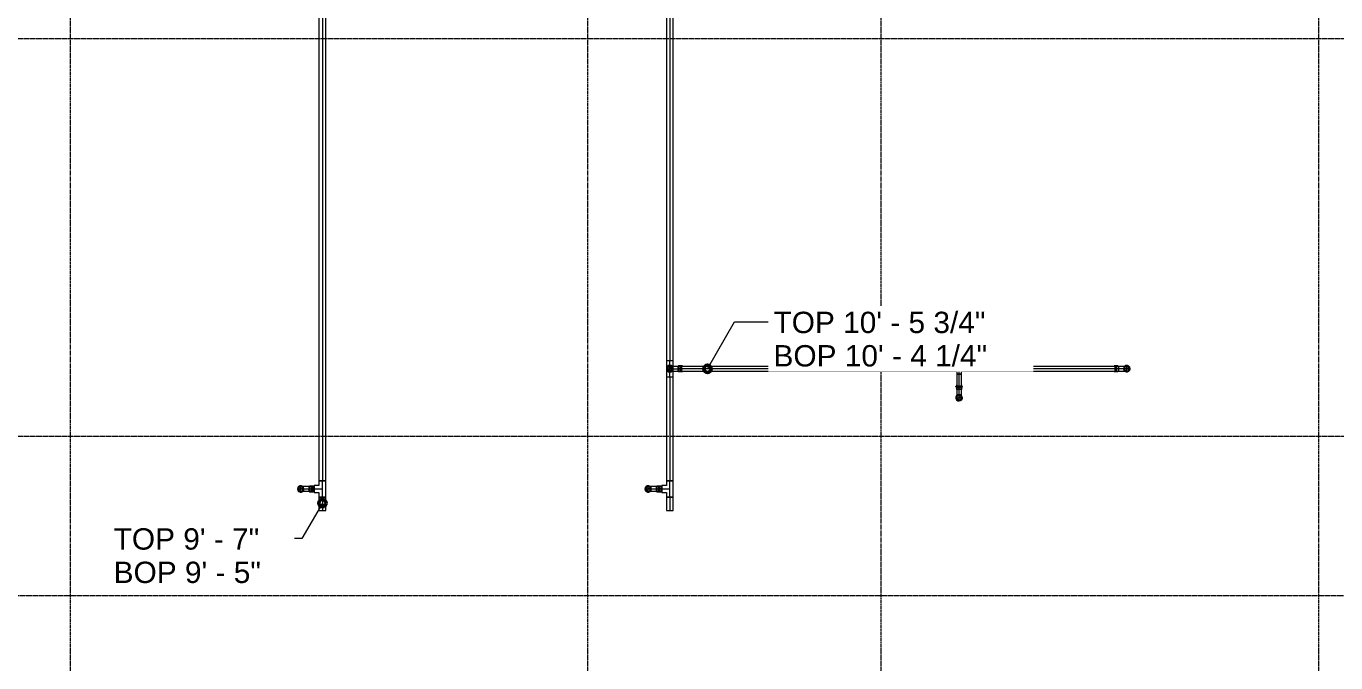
# Model space of a CAD drawing. Header units: inches. Extents: x -3679 to 241, y -496 to 1784.
# Drawn here: x -2368.1 to -2006.2, y 26.4 to 202.5 of the extents above; entities that cross this region are included whole.
import ezdxf

# ---------------------------------------------------------------- set-up
doc = ezdxf.new("R2010")
doc.units = ezdxf.units.IN
doc.header["$MEASUREMENT"] = 0
doc.linetypes.add('Grid Line', pattern=[0.875, 0.5, -0.125, 0.125, -0.125])
for name, color, linetype, lineweight in [('G-ANNO-DIMS', 111, 'Continuous', 9), ('P-PIPE', 3, 'Continuous', 9), ('P-PIPE-CNTR', 3, 'Continuous', 9), ('S-GRID', 1, 'Continuous', 9)]:
    doc.layers.add(name, color=color, linetype=linetype, lineweight=lineweight)
doc.styles.add('Arial_1', font='arial.ttf', dxfattribs={"height": 5.901198})

# ---------------------------------------------------------------- blocks, each defined once
blk = doc.blocks.new('Victaulic-VicPress316-Elbow 90-45deg Style P568_P571 - Standard-523083-MAIN LEVEL')
at = {"layer": 'P-PIPE'}
for p, q in [((-436.17, 302.52), (-436.17, 302.18)), ((-436.17, 301.89), (-436.17, 301.44)), ((-436.06, 302.52), (-436.06, 301.22)), ((-436.06, 301.33), (-436.06, 300.39)), ((-436.06, 301.33), (-435.41, 301.33)), ((-435.41, 301.33), (-436.06, 301.33)), ((-435.41, 302.52), (-435.41, 302.52)), ((-435.41, 302.52), (-435.41, 302.52)), ((-435.41, 302.52), (-435.41, 302.52)), ((-435.41, 302.52), (-435.41, 302.52)), ((-435.41, 302.18), (-435.41, 302.18)), ((-435.41, 302.18), (-435.41, 302.18)), ((-435.41, 301.89), (-435.41, 301.89)), ((-435.41, 301.89), (-435.41, 301.89)), ((-435.41, 301.33), (-434.75, 301.33)), ((-434.75, 301.33), (-435.41, 301.33)), ((-435.41, 300.39), (-435.41, 301.33)), ((-435.41, 301.22), (-435.41, 301.22)), ((-435.41, 301.22), (-435.41, 301.22)), ((-435.41, 299), (-435.41, 300.39)), ((-434.75, 301.22), (-434.75, 302.52)), ((-434.75, 300.39), (-434.75, 301.33)), ((-434.64, 302.18), (-434.64, 302.52)), ((-434.64, 301.44), (-434.64, 301.89)), ((-435.41, 299), (-435.41, 299))]:
    blk.add_line(p, q, dxfattribs=at)
at = {"layer": 'P-PIPE', "flags": 128}
for points in [[(-436.17, 301.89), (-436.29, 301.96), (-436.3, 302.1), (-436.19, 302.18), (-436.17, 302.18)], [(-436.17, 302.18), (-436.08, 302.18), (-435.83, 302.18), (-435.47, 302.18), (-435.41, 302.18)], [(-435.41, 302.18), (-435.77, 302.18), (-436.05, 302.18), (-436.17, 302.18), (-436.17, 302.18)], [(-436.17, 301.89), (-436.08, 301.89), (-435.83, 301.89), (-435.47, 301.89), (-435.41, 301.89)], [(-435.41, 301.89), (-435.77, 301.89), (-436.05, 301.89), (-436.17, 301.89), (-436.17, 301.89)], [(-436.06, 301.22), (-436.17, 301.41), (-436.17, 301.44)], [(-436.06, 300.39), (-436.06, 299.89), (-436.06, 299.46), (-436.06, 299.15), (-436.06, 299.01), (-436.06, 299)], [(-434.64, 302.18), (-434.73, 302.18), (-434.98, 302.18), (-435.34, 302.18), (-435.41, 302.18)], [(-435.41, 302.18), (-435.04, 302.18), (-434.76, 302.18), (-434.64, 302.18), (-434.64, 302.18)], [(-434.64, 301.89), (-434.73, 301.89), (-434.98, 301.89), (-435.34, 301.89), (-435.41, 301.89)], [(-435.41, 301.89), (-435.04, 301.89), (-434.76, 301.89), (-434.64, 301.89), (-434.64, 301.89)], [(-434.64, 301.44), (-434.73, 301.24), (-434.75, 301.22)], [(-434.75, 299), (-434.75, 299.09), (-434.75, 299.36), (-434.75, 299.76), (-434.75, 300.25), (-434.75, 300.39)], [(-434.64, 302.18), (-434.52, 302.11), (-434.51, 301.98), (-434.62, 301.89), (-434.64, 301.89)], [(-435.41, 299.91), (-435.8, 299.82), (-436.12, 299.56), (-436.3, 299.19), (-436.29, 298.78), (-436.1, 298.42), (-435.78, 298.17), (-435.41, 298.09)], [(-435.41, 299.77), (-435.77, 299.67), (-436.05, 299.42), (-436.17, 299.07), (-436.11, 298.7), (-435.88, 298.4), (-435.54, 298.25), (-435.41, 298.23)], [(-435.41, 298.09), (-435.01, 298.18), (-434.69, 298.44), (-434.51, 298.81), (-434.52, 299.22), (-434.71, 299.58), (-435.03, 299.83), (-435.41, 299.91)], [(-435.41, 298.23), (-435.04, 298.33), (-434.76, 298.58), (-434.64, 298.93), (-434.7, 299.3), (-434.93, 299.6), (-435.27, 299.75), (-435.41, 299.77)]]:
    blk.add_lwpolyline(points, dxfattribs=at)
at = {"layer": 'P-PIPE'}
for radius, start, end in [(0.767, 90, 270), (0.767, 90, 270), (0.767, 90, 270), (0.657, 90, 270), (0.657, 90, 270), (0.657, 90, 180), (0.657, 180, 270), (0.767, 270, 90), (0.767, 270, 90), (0.767, 270, 90), (0.658, 270, 90), (0.658, 270, 90), (0.658, 0, 90), (0.658, 270, 0)]:
    blk.add_arc((-435.41, 299), radius, start, end, dxfattribs=at)
blk = doc.blocks.new('Transition - Generic - Plumbing-CW-1022941-MAIN LEVEL')
at = {"layer": 'P-PIPE'}
for radius, start, end in [(0.8125, 90, 270), (0.5625, 90, 270), (0.8125, 270, 90), (0.5625, 270, 90)]:
    blk.add_arc((-1197, 38.637308), radius, start, end, dxfattribs=at)

msp = doc.modelspace()

# ---------------------------------------------------------------- linework, layer by layer
at = {"layer": 'G-ANNO-DIMS'}
for p, q in [((-2179.84, 107.74), (-2172.35, 120.7)), ((-2172.35, 120.7), (-2163.11, 120.7)), ((-2286.26, 70.59), (-2291.9, 60.82)), ((-2291.9, 60.82), (-2302.06, 60.82))]:
    msp.add_line(p, q, dxfattribs=at)
at = {"layer": 'G-ANNO-DIMS', "lineweight": 50}
for centre in [(-2179.84, 107.74), (-2286.26, 70.59)]:
    msp.add_circle(centre, 1, dxfattribs=at)
at = {"layer": 'P-PIPE'}
for p, q in [((-2287.21, 216.25), (-2287.21, 76.74)), ((-2285.31, 76.74), (-2285.31, 216.25)), ((-2191.21, 216.25), (-2191.21, 109.99)), ((-2189.31, 109.99), (-2189.31, 216.25)), ((-2191.22, 109.99), (-2191.22, 105.5)), ((-2191.21, 109.99), (-2189.31, 109.99)), ((-2189.31, 105.5), (-2189.31, 109.99)), ((-2191.21, 105.5), (-2191.21, 76.74)), ((-2191.21, 105.5), (-2189.31, 105.5)), ((-2189.31, 76.74), (-2189.31, 105.5)), ((-2111.82, 108.4), (-2187.93, 108.4)), ((-2187.93, 107.09), (-2111.82, 107.09)), ((-2111.82, 108.4), (-2111.82, 107.09)), ((-2111.82, 107.74), (-2111.82, 108.4)), ((-2108.83, 108.4), (-2111.82, 108.4)), ((-2111.82, 107.09), (-2111.82, 108.4)), ((-2111.82, 108.4), (-2111.82, 107.09)), ((-2111.82, 107.74), (-2111.82, 107.09)), ((-2111.82, 107.09), (-2110.99, 107.09)), ((-2110.99, 107.09), (-2110.99, 106.25)), ((-2110.99, 106.25), (-2110.99, 102.07)), ((-2109.67, 106.25), (-2110.99, 106.25)), ((-2110.99, 106.25), (-2109.67, 106.25)), ((-2109.67, 106.25), (-2110.99, 106.25)), ((-2109.67, 107.09), (-2108.83, 107.09)), ((-2109.67, 106.25), (-2109.67, 107.09)), ((-2109.67, 102.07), (-2109.67, 106.25)), ((-2108.83, 107.09), (-2108.83, 108.4)), ((-2108.83, 108.4), (-2108.83, 107.09)), ((-2066.33, 108.4), (-2108.83, 108.4)), ((-2108.83, 108.4), (-2108.83, 107.09)), ((-2108.83, 107.09), (-2066.33, 107.09)), ((-2066.33, 108.4), (-2066.33, 107.09)), ((-2109.67, 102.07), (-2110.99, 102.07)), ((-2287.22, 76.74), (-2287.22, 75.45)), ((-2287.22, 76.74), (-2285.31, 76.74)), ((-2285.31, 76.74), (-2287.22, 76.74)), ((-2287.21, 76.74), (-2285.31, 76.74)), ((-2285.31, 72.25), (-2285.31, 76.74)), ((-2191.22, 76.74), (-2191.22, 75.45)), ((-2191.22, 76.74), (-2189.31, 76.74)), ((-2189.31, 76.74), (-2191.22, 76.74)), ((-2191.21, 76.74), (-2189.31, 76.74)), ((-2189.31, 72.25), (-2189.31, 76.74)), ((-2288.91, 75.15), (-2289.93, 75.15)), ((-2289.93, 73.84), (-2289.93, 75.15)), ((-2289.93, 73.84), (-2288.91, 73.84)), ((-2288.51, 75.31), (-2288.91, 75.06)), ((-2288.91, 73.84), (-2288.91, 75.15)), ((-2288.91, 73.93), (-2288.51, 73.68)), ((-2287.22, 75.45), (-2288.51, 75.45)), ((-2288.51, 73.55), (-2288.51, 75.45)), ((-2288.51, 75.45), (-2288.51, 73.55)), ((-2288.51, 73.55), (-2287.22, 73.55)), ((-2287.22, 73.55), (-2287.22, 72.25)), ((-2192.91, 75.15), (-2193.93, 75.15)), ((-2193.93, 73.84), (-2193.93, 75.15)), ((-2193.93, 73.84), (-2192.91, 73.84)), ((-2192.51, 75.31), (-2192.91, 75.06)), ((-2192.91, 73.84), (-2192.91, 75.15)), ((-2192.91, 73.93), (-2192.51, 73.68)), ((-2191.22, 75.45), (-2192.51, 75.45)), ((-2192.51, 73.55), (-2192.51, 75.45)), ((-2192.51, 75.45), (-2192.51, 73.55)), ((-2192.51, 73.55), (-2191.22, 73.55)), ((-2191.22, 73.55), (-2191.22, 72.25)), ((-2287.22, 72.25), (-2285.31, 72.25)), ((-2285.31, 72.25), (-2287.22, 72.25)), ((-2287.21, 72.25), (-2287.21, 68.5)), ((-2287.21, 72.25), (-2285.31, 72.25)), ((-2285.31, 68.5), (-2285.31, 72.25)), ((-2191.22, 72.25), (-2189.31, 72.25)), ((-2189.31, 72.25), (-2191.22, 72.25)), ((-2191.21, 72.25), (-2191.21, 68.5)), ((-2191.21, 72.25), (-2189.31, 72.25)), ((-2189.31, 68.5), (-2189.31, 72.25)), ((-2287.21, 68.5), (-2285.31, 68.5)), ((-2191.21, 68.5), (-2189.31, 68.5))]:
    msp.add_line(p, q, dxfattribs=at)
at = {"layer": 'P-PIPE', "flags": 128}
for points in [[(-2187.93, 108.4), (-2187.93, 108.38), (-2187.93, 108.31), (-2187.93, 108.21), (-2187.93, 108.07), (-2187.93, 107.91), (-2187.93, 107.74)], [(-2187.93, 107.74), (-2187.93, 107.91), (-2187.93, 108.07), (-2187.93, 108.21), (-2187.93, 108.31), (-2187.93, 108.38), (-2187.93, 108.4)], [(-2187.93, 107.74), (-2187.93, 107.57), (-2187.93, 107.41), (-2187.93, 107.28), (-2187.93, 107.17), (-2187.93, 107.11), (-2187.93, 107.09)], [(-2187.93, 107.09), (-2187.93, 107.11), (-2187.93, 107.17), (-2187.93, 107.28), (-2187.93, 107.41), (-2187.93, 107.57), (-2187.93, 107.74)]]:
    msp.add_lwpolyline(points, dxfattribs=at)
at = {"layer": 'P-PIPE'}
for centre, radius, start, end in [((-2190.26, 107.74), 0.951, 90, 270), ((-2190.26, 107.74), 0.951, 270, 90), ((-2190.26, 107.74), 0.657, 0, 180), ((-2190.26, 107.74), 0.657, 180, 0), ((-2190.26, 107.41), 0.329, 90, 270), ((-2190.26, 108.07), 0.329, 270, 90), ((-2064, 107.74), 0.657, 0, 180), ((-2064, 107.74), 0.658, 180, 0), ((-2064, 107.41), 0.329, 90, 270), ((-2064, 108.07), 0.329, 270, 90), ((-2110.33, 99.74), 0.657, 0, 180), ((-2110.33, 99.74), 0.658, 180, 0), ((-2110.33, 99.41), 0.329, 90, 270), ((-2110.33, 100.07), 0.329, 270, 90), ((-2292.26, 74.5), 0.657, 0, 180), ((-2292.26, 74.5), 0.657, 180, 0), ((-2292.26, 74.17), 0.329, 90, 270), ((-2292.26, 74.83), 0.329, 270, 90), ((-2196.26, 74.5), 0.657, 0, 180), ((-2196.26, 74.5), 0.658, 180, 0), ((-2196.26, 74.17), 0.329, 90, 270), ((-2196.26, 74.83), 0.329, 270, 90)]:
    msp.add_arc(centre, radius, start, end, dxfattribs=at)
at = {"layer": 'P-PIPE-CNTR'}
for p, q in [((-2286.26, 216.25), (-2286.26, 76.74)), ((-2286.26, 216.25), (-2286.26, 76.74)), ((-2190.26, 216.25), (-2190.26, 109.99)), ((-2190.26, 216.25), (-2190.26, 109.99)), ((-2190.26, 105.5), (-2190.26, 109.99)), ((-2190.26, 106.74), (-2190.26, 108.74)), ((-2064, 106.74), (-2064, 108.74)), ((-2191.26, 107.74), (-2189.26, 107.74)), ((-2190.26, 107.74), (-2188.87, 107.74)), ((-2190.26, 105.5), (-2190.26, 76.74)), ((-2190.26, 105.5), (-2190.26, 76.74)), ((-2188.87, 107.74), (-2187.93, 107.74)), ((-2188.87, 107.74), (-2186.74, 107.74)), ((-2111.82, 107.74), (-2187.93, 107.74)), ((-2111.82, 107.74), (-2187.93, 107.74)), ((-2111.82, 107.74), (-2108.83, 107.74)), ((-2110.33, 106.25), (-2110.33, 107.74)), ((-2110.33, 102.07), (-2110.33, 106.25)), ((-2110.33, 102.07), (-2110.33, 106.25)), ((-2066.33, 107.74), (-2108.83, 107.74)), ((-2066.33, 107.74), (-2108.83, 107.74)), ((-2065.39, 107.74), (-2067.52, 107.74)), ((-2065.39, 107.74), (-2066.33, 107.74)), ((-2064, 107.74), (-2065.39, 107.74)), ((-2065, 107.74), (-2063, 107.74)), ((-2110.33, 101.14), (-2110.33, 103.26)), ((-2110.33, 101.14), (-2110.33, 102.07)), ((-2111.33, 99.74), (-2109.33, 99.74)), ((-2110.33, 99.74), (-2110.33, 101.14)), ((-2110.33, 98.74), (-2110.33, 100.74)), ((-2286.26, 72.25), (-2286.26, 76.74)), ((-2190.26, 72.25), (-2190.26, 76.74)), ((-2293.26, 74.5), (-2291.26, 74.5)), ((-2292.26, 73.5), (-2292.26, 75.5)), ((-2292.26, 74.5), (-2290.87, 74.5)), ((-2290.87, 74.5), (-2289.93, 74.5)), ((-2290.87, 74.5), (-2288.74, 74.5)), ((-2289.93, 74.5), (-2288.91, 74.5)), ((-2289.93, 74.5), (-2288.91, 74.5)), ((-2288.51, 74.5), (-2288.91, 74.5)), ((-2288.51, 74.5), (-2286.26, 74.5)), ((-2197.26, 74.5), (-2195.26, 74.5)), ((-2196.26, 73.5), (-2196.26, 75.5)), ((-2196.26, 74.5), (-2194.87, 74.5)), ((-2194.87, 74.5), (-2193.93, 74.5)), ((-2194.87, 74.5), (-2192.74, 74.5)), ((-2193.93, 74.5), (-2192.91, 74.5)), ((-2193.93, 74.5), (-2192.91, 74.5)), ((-2192.51, 74.5), (-2192.91, 74.5)), ((-2192.51, 74.5), (-2190.26, 74.5)), ((-2286.26, 72.25), (-2286.26, 68.5)), ((-2286.26, 72.25), (-2286.26, 68.5)), ((-2190.26, 72.25), (-2190.26, 68.5)), ((-2190.26, 72.25), (-2190.26, 68.5))]:
    msp.add_line(p, q, dxfattribs=at)
at = {"layer": 'S-GRID', "linetype": 'Grid Line'}
for p, q in [((-2356, 1771.74), (-2356, -484.26)), ((-2213, 1771.74), (-2213, -484.26)), ((-2132, 1771.74), (-2132, -484.26)), ((-2011, 1771.74), (-2011, -484.26)), ((228, 199), (-3666.39, 199)), ((228, 89), (-3666.39, 89)), ((-3666.39, 45), (228, 45))]:
    msp.add_line(p, q, dxfattribs=at)

# ---------------------------------------------------------------- block references
at = {"layer": 'P-PIPE'}
for p, rotation in [((-2489.26, -327.66), 270), ((-1765, 543.15), 90), ((-2591.26, -360.91), 270), ((-2495.26, -360.91), 270)]:
    msp.add_blockref('Victaulic-VicPress316-Elbow 90-45deg Style P568_P571 - Standard-523083-MAIN LEVEL', p, dxfattribs=dict(at, rotation=rotation))
for name, p in [('Transition - Generic - Plumbing-CW-1022941-MAIN LEVEL', (-993.26, 69.11)), ('Victaulic-VicPress316-Elbow 90-45deg Style P568_P571 - Standard-523083-MAIN LEVEL', (-1674.92, -199.26))]:
    msp.add_blockref(name, p, dxfattribs=at)

# ---------------------------------------------------------------- next in the draw order: texts
at = {"layer": 'G-ANNO-DIMS', "char_height": 5.9012, "attachment_point": 1, "line_spacing_factor": 0.938532, "style": 'Arial_1', "bg_fill": 3, "box_fill_scale": 1.25, "bg_fill_color": 0, "bg_fill_transparency": 0}
for s, insert, width in [('TOP 10\' - 5 3/4"\\PBOP 10\' - 4 1/4"', (-2161.61, 123.51), 70.344), ('TOP 9\' - 7"\\PBOP 9\' - 5"', (-2343.94, 63.62), 48.456)]:
    msp.add_mtext(s, dxfattribs=dict(at, insert=insert, width=width))

doc.saveas('drawing.dxf')
